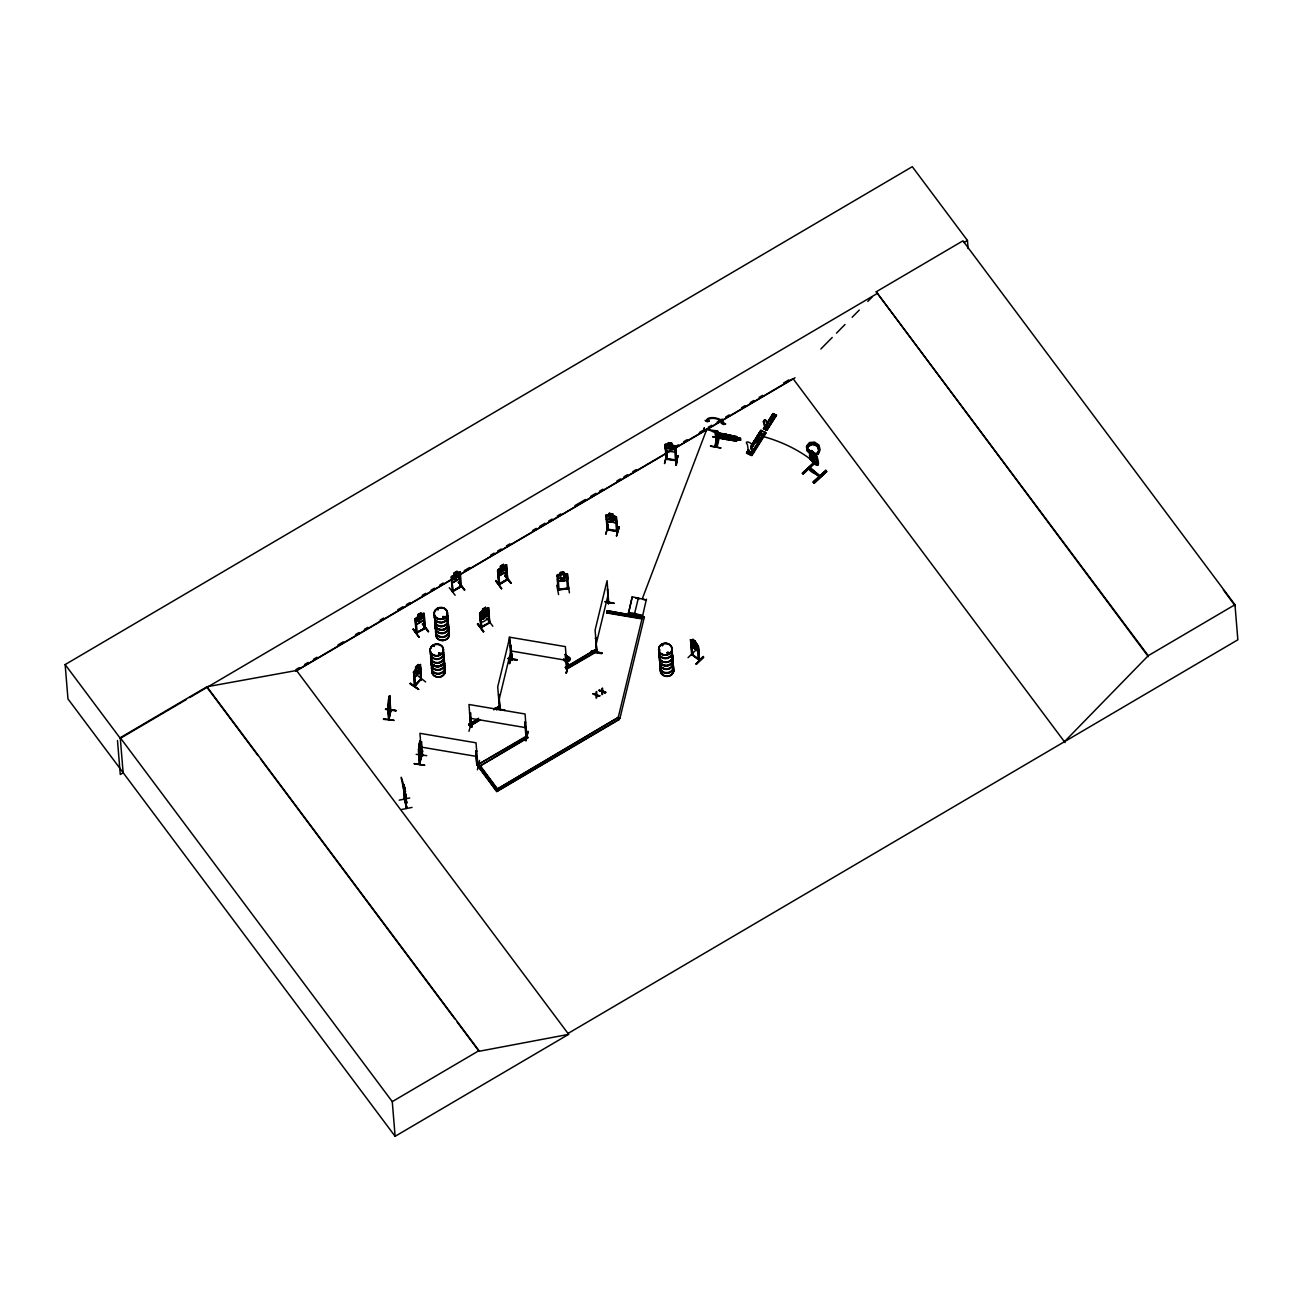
<?xml version="1.0" encoding="UTF-8"?>
<svg xmlns="http://www.w3.org/2000/svg" width="1303" height="1303" viewBox="0 0 1303 1303"><rect width="100%" height="100%" fill="white"/><g stroke="black" fill="none" stroke-linecap="round" stroke-linejoin="round"><path stroke-width="1.5" d="M751.603 452.972L751.815 446.473A3.583 1.433 32.2 0 0 751.619 444.046A3.583 1.433 32.2 0 0 747.189 441.961A3.583 1.433 32.2 0 0 747.401 444.388L748.476 451.489L751.717 452.792M767.044 424.159L766.978 424.273A2.394 0.961 32.2 0 0 766.392 422.27L766.473 422.156A2.394 0.961 32.2 0 1 767.044 424.159L766.913 428.475L764.828 427.498L764.03 422.872A2.394 0.961 32.2 0 1 764.307 421.276L764.763 419.68M405.266 794.618L405.494 795.498L403.93 786.409L406.161 798.674L405.168 793.494M388.994 701.845L389.434 696.649L389.923 702.545M419.68 746.635L419.224 751.668L419.957 742.515L419.729 746.391M420.82 747.775L420.902 745.023L419.354 754.958M383.538 718.653L394.141 720.396L383.457 719.354M414.224 763.851L424.827 765.301L414.207 763.558M699.76 660.149L698.799 660.018C696.975 657.021 699.434 644.871 697.659 646.141M388.848 718.1L388.636 719.126L390.851 710.705M391.03 710.412L390.281 710.803L390.542 709.793M419.273 764.324L421.651 754.812M419.517 762.988L419.729 764.063L421.569 756.115M494.407 708.278L504.929 710.054M601.937 652.917L591.399 651.174M706.487 429.42L717.79 431.049C716.031 436.521 704.19 424.241 706.161 430.935L642.428 598.419M710.51 446.245L721.064 447.988L710.51 445.952M717.855 431.83L715.184 430.609L715.184 431.651L717.79 432.091M808.104 449.828C818.935 454.894 804.44 451.229 806.72 445.854L809.489 442.515L814.554 442.108L818.984 445.105L820.141 449.877L817.307 453.884L810.58 454.275L807.127 451.001C804.928 444.974 814.098 442.564 817.372 445.838L819.538 451.555L818.203 454.258L814 456.18L810.205 454.877L814 455.447L817.763 453.705M807.469 450.871L807.534 447.027M389.792 700.395L388.538 706.763L389.288 697.61M715.396 432.596L736.928 436.717L715.38 432.091M715.347 432.14L715.656 437.547L716.748 436.798M500.091 708.197L498.968 694.466M511.786 660.279L510.906 645.636L509.945 645.474M596.595 650.849L596.872 652.363L595.601 637.623L596.513 652.298L596.709 650.767M608.941 602.866L608.322 603.631L608.452 602.784M817.242 465.334L816.004 456.164L816.965 456.506C823.252 475.497 806.997 457.956 810.287 456.164M809.831 458.558L817.763 465.106M816.753 464.862L816.281 459.601M817.046 464.047L817.584 464.487M817.665 465.057L816.264 455.92M434.046 646.109L433.736 645.718M437.205 609.495L438.329 609.674M437.254 609.429L438.378 609.543M434.192 646.402L433.443 645.636L433.915 646.451M443.769 617.703C445.382 615.537 443.004 619.169 442.987 616.742M444.535 617.052L442.743 617.589M661.745 645.425L662.69 644.855M662.592 645.588L662.347 644.773M662.054 645.62L662.69 645.506M667.771 653.487L667.413 652.526M667.902 653.422L668.781 652.754M667.413 653.552C670.003 654.969 668.651 650.262 667.055 652.787M418.54 749.665L418.686 748.085L419.713 764.584C419.485 760.056 422.481 754.453 422.758 755.072M807.551 450.708L810.727 453.77M807.404 446.978L812.697 444.144M419.24 744.062L419.24 751.228L420.462 745.3L419.713 741.26L421.032 756.033M406.65 803.348L406.748 802.615C405.656 797.306 407.399 809.521 404.353 787.517M770.431 420.885L771.523 420.69L771.213 419.647M422.97 613.469L424.159 613.452L425.299 628.225L416.08 633.177L425.267 627.639M416.455 632.883L424.55 628.697L423.068 614.658M417.286 632.851L416.83 632.606M424.192 628.404L423.54 620.554M424.485 628.16L425.055 627.362M453.135 590.389C454.063 594.51 450.431 574.998 452.157 577.473M461.392 586.529L460.268 571.756L459.063 571.773L451.31 576.903L452.174 591.481L461.392 586.529L452.597 591.676M480.644 627.59L489.83 622.15M480.807 627.362L481.801 626.857M481.361 626.531L481.654 627.004M488.706 622.753L489.635 621.775M485.726 609.006L488.674 607.784L489.749 622.753L489.26 618.404M489.863 622.639L480.905 627.883L479.879 612.98L482.696 610.667L482.55 608.973L485.579 607.312L485.628 609.12L487.159 608.81L487.697 615.277L483.592 619.169L482.012 618.697L481.426 612.182L482.859 610.749L482.664 608.973M507.779 579.151L499 584.428M499.652 583.956L506.916 579.688M506.655 579.412L507.567 578.874M506.704 579.916L507.062 580.21C505.906 578.825 506.574 563.254 505.776 566.447M507.714 579.705L498.788 584.949L497.811 570.062L505.58 564.981L506.606 564.867L507.714 579.754L506.378 565.697M504.847 710.444L494.309 708.685M591.301 651.94L601.839 653.666M591.399 651.565L601.921 653.275M591.399 651.239L601.921 652.982M749.372 452.206C749.062 451.294 750.3 452.825 749.583 452.206M749.518 451.278L749.062 452.874M765.464 427.433L764.991 428.247M566.349 657.771L566.87 655.784L568.857 658.618L568.613 660.295L566.854 660.979L565.339 659.986M706.617 429.615L706.259 430.918M404.924 790.758L404.272 789.292M388.571 699.157L388.571 706.324L389.027 701.584M388.555 701.112L388.929 696.356L389.174 698.05M388.62 699.711L388.945 697.317M390.525 709.891L388.669 719.631L387.74 704.956L389.271 718.784M389.581 696.079L387.854 704.76M388.099 705.004L387.561 705.803M389.206 698.783L388.88 704.793L389.467 701.926M388.229 709.304L390.151 702.854L389.744 695.574M387.871 704.679L389.043 719.679L390.981 710.054M419.713 741.26L419.224 746.016M419.289 744.616L419.615 742.221M418.41 749.86L419.338 764.324M418.703 748.101L420.266 740.967M419.892 743.671L419.566 749.697L420.152 746.831M421.52 756.098L420.12 741.554M666.045 445.61L665.165 445.137L667.217 459.422M665.426 449.079L666.729 450.773M668.358 442.678L671.794 443.313L671.811 445.04L673.602 445.87L673.863 449.03L672.234 450.105L667.152 448.004L666.908 444.844L668.586 444.551L668.358 442.678L671.811 443.215M666.647 450.822L674.759 452.174L675.817 450.675M668.472 444.47L665.067 444.437L666.11 459.177L667.12 458.412L667.055 459.373M666.647 454.242L664.53 463.591L667.087 454.307M671.925 445.007L675.459 446.033L676.68 460.79L666.322 459.259M674.547 446.571L675.508 446.717L674.547 446.571L675.508 460.611L676.697 459.975M675.443 446.131L666.11 444.111L665.051 444.551L665.54 449.079M676.241 465.35L677.739 455.692L675.703 465.024M675.768 465.252L677.837 455.952M676.208 465.334L677.723 455.692M808.218 449.91L807.16 446.066L809.766 443.101M819.131 476.963C819.245 474.031 805.694 468.054 809.831 467.696C805.857 471.67 823.366 476.344 819.115 476.54M421.569 741.83L420.543 741.993L421.569 741.83L422.628 755.887L421.586 755.756L422.579 755.919M618.111 717.432L619.984 718.132L618.111 717.432L497.323 788.999L618.192 717.513L619.365 719.451L496.704 791.54L477.191 765.04L526.787 735.886L527.927 737.417L480.107 765.969L527.959 737.84L526.835 736.309L525.06 713.995L468.966 704.5L470.676 726.993L469.65 712.855L470.595 713.002L471.751 727.09L470.774 726.064M470.595 713.002L469.569 713.181M468.95 731.292L471.67 721.797M471.605 727.09L471.767 726.211L470.562 726.455M475.676 751.326L476.719 751.147L475.676 751.326L476.8 765.138L477.875 765.236L476.018 742.808L419.924 733.312L421.765 755.838M476.882 764.209L476.914 765.122L475.758 751M477.826 764.731L476.963 764.209M477.403 769.812L479.537 760.48M511.542 659.481L511.33 660.312L510.776 645.799M510.027 645.148L510.971 645.311L510.206 646.581M509.326 663.585L512.079 654.106L509.815 663.618M499.717 707.545L499.896 708.62M511.704 659.855L511.509 658.878M512.209 659.057L511.248 658.308M511.998 659.546L512.177 658.699M508.17 658.829L517.128 659.758L508.333 658.324M525.663 722.66L524.783 722.188L526.868 736.456L478.934 764.014L498.463 790.514M526.787 736.39L525.842 735.348L526.884 735.983M565.16 654.481L566.121 654.643L565.16 654.481L566.512 669.27L597.132 651.451M566.251 667.722C565.567 669.367 567.082 666.778 567.245 668.211M566.414 668.195L567.18 668.7M566.202 672.918L568.417 663.618L566.365 673.195M566.235 673.195L568.466 663.65M595.976 637.688L595.406 638.47M607.573 589.852L607.41 588.956L608.338 603.533M608.517 602.1L608.713 603.077M498.854 700.639L510.841 651.125M563.824 658.634C564.118 666.159 575.323 659.123 567.685 656.419M616.254 516.737L617.492 531.559L616.368 516.737L605.993 515.092L609.543 515.043L609.283 513.284L609.413 514.978M606.123 515.695L607.947 529.49M606.367 519.636L607.654 521.444L615.602 522.682L616.71 521.379M607.573 521.493L615.7 522.764L616.742 521.281M605.879 534.149L608.208 524.637L605.944 533.921M606.009 514.994L607.084 529.784L607.345 528.855L608.11 529.914L607.393 519.767M612.703 513.968L609.25 513.382M609.511 515.157L607.833 515.418L608.094 518.578L609.934 520.223L613.143 520.76L614.772 519.702L614.511 516.558L612.866 515.565L616.335 516.835M615.391 517.584L616.417 517.438L615.391 517.584L616.612 531.396M608.273 529.246L617.606 530.679M619.316 526.77L616.498 535.989L618.876 526.689M596.22 643.91L608.208 594.412M642.542 617.117L641.907 618.892L606.84 612.964L607.247 610.732L644.382 617.427L607.247 610.732M606.84 612.964L607.279 611.156M646.402 599.185L642.656 615.7L628.486 613.306L632.232 596.79L646.467 599.983L642.933 599.38M628.958 611.351L632.232 596.79M628.421 612.524L634.642 613.371L638.454 597.637M618.143 717.823L642.509 616.742M619.984 718.132L644.35 617.052M716.031 433.101L716.373 432.221L716.21 433.215M715.689 437.564L716.764 436.814M715.884 436.114L728.735 438.834L725.217 436.88L728.442 436L724.452 436.424L720.396 434.681L723.67 436.652L720.754 437.547M716.715 433.427L717.432 442.873L716.259 442.678M716.455 434.453L716.911 433.313L717.595 442.238L716.683 441.88M716.455 436.782L716.113 432.775M714.679 446.88L716.927 437.596M715.119 446.945L717.448 437.433L715.168 446.717M719.191 435.007L726.862 435.414L729.696 436.733L729.827 438.313L712.79 436.603M716.471 447.173L718.604 437.629L716.422 446.929M716.976 447.304L719.207 437.987M720.266 433.524L719.109 433.915L719.451 437.743L720.738 438.541L736.048 440.984L737.237 440.642L736.814 436.717M723.1 434.502L726.39 434.339M729.533 435.088L733.052 436.147L733.345 440.219L729.973 440.056M733.345 440.219L729.941 440.105M736.032 441.082L712.806 436.798L732.889 439.958M736.993 437.906L740.462 438.394L740.576 440.186L729.485 439.078L726.651 437.775L726.52 436.196L740.462 438.394M740.576 440.186L737.026 439.42M420.103 671.468C422.107 668.879 419.257 663.374 420.576 664.514M420.25 671.534L414.777 677.088L420.315 671.501L420.967 668.993M691.29 641.206L690.818 640.408L692.496 655.018L691.877 653.552M692.756 654.774L692.023 646.858M698.669 659.318L699.841 660.263L691.632 654.464L690.525 639.659L691.909 646.5L697.936 651.158M421.292 678.472L414.696 686.029M385.509 709.418L396.096 710.901M416.178 754.356L426.732 755.642M404.288 798.739L406.552 808.446L404.842 790.449M403.23 785.595L404.582 800.27L403.588 784.373L405.494 791.882M404.565 788.364L406.503 807.941M410.364 683.472L418.654 689.401L410.054 683.863M419.713 664.758L413.67 671.713L414.826 686.502L414.435 685.736M516.998 660.263L508.203 658.552M605.211 601.774L614.039 603.322L605.162 602.051M819.88 476.279L809.7 467.386L819.929 475.839M388.734 718.767L387.74 704.956M421.113 755.382L420.755 749.404M389.157 698.213L389.532 697.252M455.789 575.926L458.216 572.815L456.506 575.861L458.623 576.708L455.936 576.561L453.509 579.721L455.268 576.561L453.265 575.714L455.741 575.942M484.407 612.671L487.094 612.817L484.96 611.97L486.687 608.924L484.488 611.889M502.355 568.988L504.619 566.007L502.909 569.053L505.027 569.916L502.339 569.769L499.912 572.929L501.671 569.769L499.668 568.922L502.144 569.15M488.495 618.062L489.065 611.237L480.237 616.547M424.159 613.452L423.573 620.261L416.699 624.365L415.315 618.567M424.534 617.997L423.654 620.277L416.699 624.365M451.408 576.854L452.809 582.653L459.764 578.565L460.203 571.675M489.097 612.41L488.153 614.674L481.214 618.681L480.156 617.541M506.02 571.675L507.046 569.492L506.085 571.756L499.212 575.861L498.153 574.721M419.827 617.459L422.107 614.511L420.397 617.557L422.547 618.322L419.827 618.257L417.4 621.417L419.175 618.257L417.155 617.427L419.924 617.475M482.012 615.635L483.739 612.671L481.735 611.84L484.211 612.052M499.652 707.659L499.945 709.125L498.609 694.401M438.671 653.357L438.655 654.285M438.867 653.324L440.056 654.432L440.528 653.471M667.445 653.275L667.413 652.624M557.977 589.754L568.483 588.288M566.43 574.721L567.505 588.793L567.619 587.832L568.694 588.63L558.059 590.129L556.984 575.258L560.437 574.2L558.873 575.128L559.134 578.288L560.99 579.412L564.248 578.988L565.893 577.408L565.632 574.248L563.841 573.923L563.678 572.131L560.29 572.506L561.137 581.138M413.165 629.398L419.029 637.183M449.274 587.702L455.154 595.243M477.696 623.844L483.543 631.678M501.525 588.728L495.629 580.943M568.857 658.618L567.114 655.946M596.986 652.168L595.08 630.18L607.084 580.666L608.745 603.566L608.892 602.295M817.714 453.705L818.935 451.261M567.88 578.532L566.707 580.21L558.596 581.431L557.375 579.9M567.864 578.418L566.805 580.372L558.58 581.333M715.868 433.41L716.78 433.638M415.348 685.427L414.452 677.723M420.592 679.205L421.048 679.873M420.869 679.498L420.364 664.53M487.42 611.97L483.283 615.814L481.687 615.342M764.307 421.276L764.389 421.162A2.394 0.961 32.2 0 0 764.095 422.758L764.894 427.384M747.433 453.542L746.733 452.125L748.541 449.991M747.173 453.411L748.476 449.828M751.554 445.007L761.017 430.43L761.701 430.951L751.456 447.059M746.57 453.135L748.834 449.796M746.472 453.086L751.896 455.594L766.099 432.987L761.001 430.251L750.821 446.652L760.691 430.479M764.861 432.303L765.773 432.743L751.554 455.35L751.44 454.34L747.156 453.004L748.606 450.708M751.131 446.913L761.327 430.788M748.427 451.897C748.948 456.017 747.238 449.942 749.86 452.581L749.991 454.079M750.723 448.704L762.255 431.228M767.255 423.915L773.787 413.817L764.503 429.127L763.493 428.654L772.956 413.556L776.572 415.25L767.027 430.299M763.542 428.687L773.64 413.882M763.737 428.703L773.184 413.54M764.698 427.987L765.822 429.306L764.698 427.987L764.796 428.996M773.787 413.817L764.079 428.931M749.86 452.581L748.297 452.092M763.558 433.899L750.267 454.845L751.505 455.317L750.235 454.828L764.796 432.189M766.213 429.843L775.969 414.957M766.408 430.006L776.132 415.054M750.87 455.122L765.073 432.515M766.815 430.137L776.311 414.891L766.001 429.811M416.227 633.03L415.038 619.381L416.064 619.169L415.038 619.381M424.061 627.965L424.973 627.427M460.203 586.757L459.324 574.932M506.606 579.965L507.47 578.923M670.182 446.766L673.179 445.659L671.143 447.271L673.635 449.551L670.475 447.515L667.608 448.704L669.709 447.027L667.38 444.763L670.361 446.75M611.286 517.356L614.088 516.33L612.068 517.91L614.511 520.304L611.4 518.154L608.55 519.294L610.635 517.649L608.322 515.353L611.058 517.389M558.612 594.559L556.739 585.291M559.166 589.412L559.215 589.917M559.068 589.966L557.928 575.877L556.967 576.007L557.928 575.877M410.364 683.212L418.654 689.401L410.331 683.521M451.375 576.985L452.271 575.828M498.674 569.036L497.713 570.111M698.75 650.278L697.919 651.337L691.763 646.581L690.899 644.203M444.258 616.466L442.955 617.361M438.981 653.194L439.078 654.041M716.634 434.42L715.494 434.143M819.799 476.409L809.684 467.94M756.62 439.795L756.913 441.587M756.44 440.17L758.069 439.73M758.346 441.375L758.313 439.746M406.927 808.235L404.712 799.26L406.976 808.153M666.191 458.851L676.746 460.48M675.524 459.796L675.703 460.692M421.341 678.977L414.37 686.274L413.963 671.843M419.794 666.175L420.136 665.312L420.983 679.922M417.726 675.687L425.641 681.941M420.543 679.433L414.354 685.818M421.113 679.058L414.875 686.404M471.719 727.123L470.692 726.911M417.954 664.53L418.116 666.419L419.305 665.784L419.566 668.944L418.524 671.501L415.136 673.586L415.657 666.924L418.051 664.595L418.735 673.162M416.015 669.221L418.214 666.957L418.41 670.149L416.276 672.381M481.752 615.537L483.136 614.185M820.857 348.992L832.226 337.461M836.493 333.145L845.028 324.496M852.146 317.281L859.263 310.081M867.782 301.433L872.049 297.117M1064.421 741.716L1148.252 655.686L876.235 291.791L962.95 240.827L1234.967 604.722L1237.85 639.789L567.913 1033.523L568.548 1034.387L479.032 1051.293L457.174 1022.057M693.098 641.092L692.952 639.398L698.31 645.816L699.597 660.507L698.294 645.702M695.493 641.499L692.887 639.48M695.639 643.193L695.493 641.418M697.414 644.431L690.541 639.838M695.346 650.637L688.049 657.673M696.551 664.269L703.75 657.119L696.144 663.716M802.322 473.25L814.912 461.653L802.387 473.25L803.169 473.966L815.483 462.125M803.169 473.966L815.694 462.386L814.847 461.669M803.055 473.738L815.645 461.816M813.235 481.931L825.841 470.416L826.672 471.588L814.147 483.201L813.235 481.931L825.874 470.481M810.287 458.77L809.424 450.186L809.863 451.001M452.581 591.22L452.89 590.422M453.183 590.894L460.366 586.611M460.545 586.985L461.262 586.041M416.129 632.574L424.517 628.665M417.269 632.949L415.852 618.909M481.833 627.362L480.432 613.322L479.618 613.794L481.068 627.785M413.181 629.154L419.094 637.216L413.23 629.121M477.338 624.072L483.641 631.352M483.185 631.89L477.745 623.583M443.036 616.4L442.873 617.85M439.127 653.08L440.398 653.259M440.251 654.285L438.883 654.367M511.949 658.895L511.704 660.377L509.717 637.395L497.713 686.893L499.538 708.979L499.684 708.164M511.932 659.644L510.971 645.311M567.131 668.732L565.355 646.614L509.261 637.134L509.75 643.014M770.415 419.664L770.448 420.983M557 575.356L558.124 574.656M421.276 679.058L420.136 665.312M819.278 476.882L808.968 468.103M482.99 612.491L485.872 610.635M483.234 614.185L481.068 615.309M485.986 612.524L487.974 611.27M483.218 614.658L485.97 613.013M123.329 772.712L120.283 774.503L117.482 740.446M123.133 772.695L120.251 737.71L206.965 686.746L296.53 670.491L568.662 1034.321L395.118 1136.314L67.968 698.913L65.15 664.563L912.279 166.686L967.445 240.469L968.096 248.547M186.199 699.613L120.299 738.361L65.15 664.563M189.668 697.577L876.968 293.647M963.959 242.505L967.445 240.469M454.096 572.864L457.044 571.121L457.158 573.011L458.689 572.701L458.949 575.861L454.812 579.705L453.216 579.232L454.144 572.945M459.373 573.239C460.203 570.046 459.308 585.65 460.399 587.034M295.895 669.628L299.397 667.559M304.658 664.481L308.176 662.413M313.437 659.318L316.938 657.249M337.998 644.887L343.259 641.793M355.54 634.577L359.058 632.509M364.319 629.414L367.821 627.346M380.101 620.13L383.619 618.078M397.643 609.82L402.92 606.726M406.422 604.673L409.94 602.605M422.221 595.39L425.723 593.321M430.984 590.226L434.502 588.174M439.762 585.08L443.264 583.011M464.324 570.633L469.585 567.538M490.645 555.176L494.146 553.107M497.648 551.039L501.166 548.986M506.427 545.892L509.945 543.823M532.748 530.419L536.25 528.366M539.768 526.298L545.029 523.203M548.53 521.135L552.049 519.083M557.309 515.988L560.811 513.919M574.851 505.678L585.373 499.489M590.65 496.394L595.911 493.3M599.413 491.231L602.931 489.179M616.954 480.921L620.472 478.869M623.974 476.8L627.492 474.732M632.753 471.653L636.255 469.585M674.856 446.896L678.374 444.828M683.635 441.75L687.137 439.681M699.418 432.466L702.936 430.397M708.197 427.303L711.699 425.25M716.959 422.156L722.237 419.061M725.738 416.993L729.24 414.924M741.537 407.709L745.039 405.656M750.3 402.562L753.818 400.493M759.079 397.399L762.581 395.346M783.64 382.968L788.901 379.873M296.53 670.491L450.919 579.737M459.698 574.59L670.231 450.854M673.749 448.786L793.055 378.668L1065.056 742.563M295.7 671.273L451.636 579.623M458.64 575.503L670.654 450.903M674.156 448.851L795.042 377.789M458.379 582.392L464.731 589.917L458.428 582.099M460.171 586.399L452.483 591.204M500.694 567.847L500.499 566.072L503.512 564.411L503.593 566.023M418.149 614.641L420.918 613.013M503.43 564.525L500.499 566.072M423.068 613.469L415.217 618.599L416.488 633.372M499 584.884L497.551 570.893L498.365 570.405L499.668 584.558L499.456 583.646M423.263 614.935L423.882 614.185M498.56 570.681L497.551 570.893M506.167 571.773L499.212 575.861M422.742 623.795L428.622 631.613L422.775 623.795M504.782 575.6L511.134 583.125L504.831 575.307M506.574 579.607L498.642 584.086L499.538 583.597M501.606 588.728L495.743 580.617L501.59 588.435M488.674 607.784L480.677 611.856M487.843 609.348C488.299 604.983 489.733 633.209 488.446 618.892M480.628 613.583L479.618 613.794M483.169 614.462L485.938 612.85M481.621 626.645L488.967 623.095M486.98 618.404L492.827 626.222M479.879 720.201L469.846 726.097L468.705 724.566L478.706 718.246M493.756 709.402L498.772 706.454L499.896 707.969L496.557 709.94M565.339 667.315L595.438 649.627L596.579 651.158L566.479 668.846L565.339 667.315L566.512 669.27M468.705 724.566L477.061 719.663M493.788 709.826L498.772 706.454M567.049 666.761L595.438 649.627M469.846 726.097L479.846 719.761M593.012 693.685L596.106 694.499L593.761 693.538C591.513 694.173 600.341 696.144 593.028 693.978M596.025 691.909L596.106 694.499M598.875 690.248L601.97 691.062L599.608 690.101C597.377 690.737 606.188 692.707 598.891 690.525M601.888 688.473L601.97 691.062M599.087 696.063L599.803 695.639L599.103 696.339L596.676 695.085L599.103 696.339M604.934 692.626L605.667 692.186L604.967 692.903L602.54 691.649L604.967 692.903M596.758 697.724L596.676 695.085M602.621 694.287L602.54 691.649M496.704 791.54L619.332 719.028M1148.252 655.686L1234.967 604.722M395.118 1136.314L392.268 1101.621L478.983 1050.658L206.965 686.746M816.883 461.457L815.759 462.093L810.727 457.842L809.326 455.089M424.957 627.916L424.208 618.111M818.968 451.327L817.16 446.033M756.88 439.762L757.776 439.632M758.085 441.408L756.896 441.44M499.358 584.167L498.691 574.33M481.426 627.069L480.905 619.202M464.308 590.129L458.363 582.115M510.711 583.321L504.766 575.323M428.198 631.825L422.286 624.088M568.629 588.712L567.375 573.923L567.929 578.581M691.86 654.073L698.929 659.22M764.324 419.827L765.952 420.478M403.865 787.663L406.52 798.169M404.093 788.12L406.78 802.729M404.239 792.191L404.891 796.426L404.598 793.674M405.461 793.055L406.275 796.67M486.084 612.41L487.436 612.117M404.028 785.123L404.744 788.136M404.142 785.106L405.95 798.739L403.849 788.934L406.064 798.706M399.223 800.156L409.745 797.957M401.487 809.521L412.025 807.42M716.569 434.339L717.334 443.004L716.373 442.694M439.209 652.917L440.137 653.601L439.372 654.236M691.942 654.139L690.818 640.408M566.479 575.046L567.391 574.59M569.411 592.849L567.994 583.516M558.889 589.021L558.254 590.096M559.134 589.233L567.424 588.109M567.554 574.004L563.89 573.923M558.059 574.607L566.219 573.548M560.616 574.9L563.955 574.542L564.15 577.636L560.876 578.06M763.477 428.638L767.092 430.332L766.229 429.86M749.746 452.19L748.834 452.858M809.749 443.199L814.326 442.825L818.268 445.496L819.278 449.714L816.769 453.249L810.661 453.623L807.534 450.61M422.547 750.837L419.924 760.105L422.693 750.903M676.599 460.855L675.345 446.033M487.876 611.27L489.065 611.237M505.58 564.981L506.606 564.867M423.035 613.55L424.061 613.534M617.345 531.526L607.263 529.816M816.981 446.082L812.632 444.486M726.406 434.404L723.002 434.339L723.312 438.704M567.733 588.809L567.408 587.962M690.443 639.74L693.196 641.206M667.331 458.672L675.54 459.943M605.341 601.546L614.006 603.159M566.382 667.641L567.212 667.869M567.228 668.341L566.202 668.081M528.008 731.325L525.891 740.625M421.635 755.235L422.807 755.577M476.865 764.666L477.843 764.894M716.878 433.557L715.608 432.938L716.455 442.825M715.591 433.769L716.764 433.964M719.337 434.974L715.51 434.29L715.754 433.117L716.536 442.059M716.487 434.779L717.725 435.984L716.569 435.788M609.381 513.463L612.589 514.001M619.332 526.803L616.498 535.989M617.524 531.135L607.198 529.784M635.848 598.175L639.382 598.777M606.807 612.54L641.874 618.469M510.385 650.865L566.479 660.344M470.09 718.246L526.184 727.726M421.064 747.059L477.159 756.538M634.642 613.371L642.656 615.7M511.167 659.334L510.076 646.939M443.427 617.72L443.118 617.866A6.678 5.847 -4.7 0 1 444.714 618.485M528.122 731.569L525.989 740.886M526.819 735.576L526.037 735.886M605.667 692.186L602.605 690.981L605.683 692.479M599.836 695.916L596.774 694.711L596.725 691.502M768.803 420.511L771.913 421.863M764.877 428.866L765.822 429.306M759.568 432.71L764.242 434.762M746.733 452.125L747.156 453.004M699.467 660.458L691.746 654.497M816.867 464.096L809.814 459.063M810.547 459.666L810.368 459.096A196.053 141.555 -24.5 0 0 759.063 435.414M758.053 439.583L758.688 440.626M390.33 711.308L389.043 696.372M413.344 672.511L414.256 672.055L415.462 685.704M415.657 666.924L416.553 675.443M413.556 671.615L414.045 676.241M414.012 676.224L414.891 677.185M809.163 450.415L816.525 456.946M825.76 470.334L826.672 471.621L814.131 483.185M763.965 428.866L763.949 428.589M419.989 763.623L418.784 749.909M415.673 623.062L416.765 624.251M596.465 651.663L595.471 650.067M756.652 441.424L756.277 440.544M766.034 420.364L766.392 422.27M695.558 643.177L697.17 647.917L695.965 648.259L692.105 643.991L691.844 640.848L693.115 641.288L692.952 639.398M698.831 659.986L697.919 645.897M488.511 617.98C480.172 625.293 479.976 621.971 479.846 613.094M1148.334 656.696L876.235 291.791M618.225 717.937L619.365 719.451M505.238 575.291L511.085 583.109M459.764 578.565L452.809 582.653M458.835 582.083L464.682 589.917M477.761 623.779L483.674 631.629M468.673 724.142L469.813 725.657M480.188 766.066L497.241 788.885M477.191 765.04L496.671 791.116M207.014 687.398L258.027 755.626M260.453 758.867L454.747 1018.799M120.251 737.71L392.268 1101.621M1223.338 589.836L1235.049 605.732M665.442 448.981L666.713 450.871M606.498 519.539L607.67 521.347M567.017 655.832L568.238 657.95M567.131 656.077L568.988 659.481M388.245 709.19L388.669 710.054M567.066 656.207L568.613 660.295M404.972 791.703L404.63 790.758L405.51 795.156M403.979 786.002C395.851 758.33 408.328 806.003 404.549 797.306M404.614 788.038L405.266 795.416M405.396 791.833L404.744 787.859M566.952 656.305L567.831 660.833M404.533 792.436L405.38 796.768M404.239 789.162L404.728 792.012M560.29 572.506L563.808 572.164L564.46 580.698M814 454.828L814.261 457.988L811.736 455.871L811.476 452.711M809.424 450.186L809.847 455.333M774.699 417.449L771.571 416.08M767.548 428.312L764.91 427.075M752.955 452.939L752.564 452.581M748.183 449.828L748.248 450.724M740.348 438.427L740.462 440.105M739.86 439.73L738.622 438.525L738.703 439.534M666.126 445.284L667.283 459.356M612.736 513.871L612.736 515.695M607.67 595.471L608.322 603.631M524.783 722.188L525.923 736.358M506.053 572.066L506.802 580.242M503.365 564.443L503.561 566.219L505.092 565.909L505.352 569.069L501.215 572.913L499.619 572.424L500.596 566.072M502.958 565.095L501.183 566.137M488.446 608.599L488.934 614.479M485.416 607.345L485.563 609.038M420.446 613.599L418.67 614.641M419.827 669.905L420.853 680.003M389.727 695.704L390.77 711.291M390.248 706.47L390.493 710.477M566.789 656.321L566.854 660.979M602.572 688.065L602.621 691.258M601.872 691.437L601.937 694.678M596.025 694.89L596.074 698.131M443.786 655.474A6.71 5.896 -4.7 0 1 437.743 663.276A6.71 5.896 -4.7 0 1 430.837 656.289M443.834 655.034A6.808 5.978 -4.7 0 1 437.71 662.95A6.808 5.978 -4.7 0 1 430.707 655.865M443.264 657.315A6.694 5.864 -4.7 0 1 438.003 666.468A6.694 5.864 -4.7 0 1 431.716 658.048M443.997 658.422A6.694 5.864 -4.7 0 1 437.108 666.224A6.694 5.864 -4.7 0 1 431.684 657.803A6.727 5.896 -4.7 0 0 437.108 666.338A6.727 5.896 -4.7 0 0 444.046 658.504A6.678 5.847 -4.7 0 1 437.108 666.208A6.678 5.847 -4.7 0 1 431.7 657.803M442.711 650.295A6.71 5.896 -4.7 0 1 438.297 659.383A6.71 5.896 -4.7 0 1 430.527 652.51M443.72 654.839A6.71 5.896 -4.7 0 1 437.694 662.641A6.71 5.896 -4.7 0 1 430.788 655.653M442.662 649.66A6.71 5.896 -4.7 0 1 438.248 658.748A6.71 5.896 -4.7 0 1 430.479 651.875M443.916 664.905A6.71 5.896 -4.7 0 1 438.622 674.091A6.71 5.896 -4.7 0 1 432.303 665.638M444.909 669.449A6.694 5.864 -4.7 0 1 438.883 677.234A6.694 5.864 -4.7 0 1 432.01 670.279M443.297 657.64A6.694 5.864 -4.7 0 1 438.02 666.794A6.694 5.864 -4.7 0 1 431.733 658.373A6.678 5.847 -4.7 0 0 437.156 666.778A6.678 5.847 -4.7 0 0 444.03 659.009M443.671 660.833A6.808 5.978 -4.7 0 1 438.297 670.165A6.71 5.896 -4.7 0 1 431.993 661.843M431.896 661.598A6.808 5.978 -4.7 0 0 438.297 670.165A6.71 5.896 -4.7 0 0 443.606 661.11M443.867 664.269A6.71 5.896 -4.7 0 1 439.453 673.342A6.71 5.896 -4.7 0 1 431.668 666.468M443.965 664.432A6.808 5.978 -4.7 0 1 438.59 673.749A6.808 5.978 -4.7 0 1 432.189 665.181M443.557 660.474A6.71 5.896 -4.7 0 1 438.264 669.661A6.71 5.896 -4.7 0 1 431.944 661.207M447.809 618.86A6.71 5.896 -4.7 0 1 440.903 626.678A6.71 5.896 -4.7 0 1 435.463 618.225M447.89 618.616A6.808 5.978 -4.7 0 1 440.87 626.531A6.808 5.978 -4.7 0 1 435.365 617.964M443.085 618.208A6.694 5.864 -4.7 0 1 444.73 618.681M447.58 614.821A6.808 5.978 -4.7 0 1 441.456 622.736A6.71 5.896 -4.7 0 1 434.567 615.896M434.453 615.651A6.808 5.978 -4.7 0 0 441.456 622.736A6.71 5.896 -4.7 0 0 447.499 615.065M447.76 618.225A6.71 5.896 -4.7 0 1 440.837 626.043A6.71 5.896 -4.7 0 1 435.414 617.589M447.45 614.43A6.71 5.896 -4.7 0 1 441.408 622.248A6.71 5.896 -4.7 0 1 434.502 615.26M447.271 620.456A6.678 5.847 -4.7 0 1 442.01 629.593A6.678 5.847 -4.7 0 1 435.739 621.189M447.955 628.29A6.71 5.896 -4.7 0 1 443.541 637.362A6.71 5.896 -4.7 0 1 435.756 630.489M448.004 627.818A6.808 5.978 -4.7 0 1 443.525 637.037A6.808 5.978 -4.7 0 1 435.642 630.049M448.932 632.851A6.694 5.864 -4.7 0 1 442.922 640.62A6.694 5.864 -4.7 0 1 436.049 633.665M447.646 624.495A6.71 5.896 -4.7 0 1 442.352 633.681A6.71 5.896 -4.7 0 1 436.033 625.228M447.906 627.655A6.71 5.896 -4.7 0 1 443.476 636.727A6.71 5.896 -4.7 0 1 435.707 629.854M447.678 624.039A6.808 5.978 -4.7 0 1 442.32 633.356A6.808 5.978 -4.7 0 1 435.919 624.788M447.58 623.86A6.71 5.896 -4.7 0 1 442.303 633.046A6.71 5.896 -4.7 0 1 435.984 624.593M671.55 653.292A6.694 5.88 -4.7 0 1 666.273 662.461A6.694 5.88 -4.7 0 1 659.969 654.025M671.631 653.015A6.808 5.978 -4.7 0 1 666.256 662.331A6.808 5.978 -4.7 0 1 659.855 653.764M671.811 656.484A6.694 5.88 -4.7 0 1 666.533 665.654A6.694 5.88 -4.7 0 1 660.23 657.217M672.055 650.425A6.808 5.978 -4.7 0 1 665.051 658.357A6.808 5.978 -4.7 0 1 659.53 649.774M671.615 652.819A6.808 5.978 -4.7 0 1 666.24 662.136A6.808 5.978 -4.7 0 1 659.839 653.569M671.99 650.865A6.694 5.88 -4.7 0 1 665.084 658.683A6.694 5.88 -4.7 0 1 659.66 650.23M671.941 650.23A6.694 5.88 -4.7 0 1 665.035 658.048A6.694 5.88 -4.7 0 1 659.611 649.594M671.778 656.256A6.678 5.847 -4.7 0 1 666.517 665.393A6.678 5.847 -4.7 0 1 660.246 657.005M673.195 665.475A6.694 5.88 -4.7 0 1 666.289 673.276A6.694 5.88 -4.7 0 1 660.865 664.839M673.276 665.214A6.808 5.978 -4.7 0 1 666.256 673.146A6.808 5.978 -4.7 0 1 660.751 664.579M672.706 667.283A6.694 5.88 -4.7 0 1 667.429 676.452A6.694 5.88 -4.7 0 1 661.126 668.016M660.263 657.559A6.694 5.88 -4.7 0 0 666.566 665.98A6.694 5.88 -4.7 0 0 671.843 656.81A6.678 5.847 -4.7 0 1 667.429 665.849A6.678 5.847 -4.7 0 1 659.709 659.009M672.951 661.224A6.808 5.978 -4.7 0 1 666.827 669.156A6.808 5.978 -4.7 0 1 659.823 662.071M673.146 664.839A6.694 5.88 -4.7 0 1 667.12 672.625A6.694 5.88 -4.7 0 1 660.23 665.654M672.885 661.68A6.694 5.88 -4.7 0 1 666.859 669.481A6.694 5.88 -4.7 0 1 659.969 662.494M672.837 661.044A6.694 5.88 -4.7 0 1 666.794 668.846A6.694 5.88 -4.7 0 1 659.904 661.859M727.595 435.642L731.13 437.596L727.905 438.492L731.928 438.085L736 439.73L732.677 437.889L735.723 436.994L731.846 437.385L727.595 435.642M703.815 429.925L704.304 427.921L703.815 429.925M385.59 709.06L396.177 710.542L385.574 709.076M723.328 438.313L726.781 439.518L723.442 438.28M487.566 616.27L484.879 616.238L482.468 619.414L484.227 616.238L482.224 615.423L484.765 615.521L487.143 612.459L485.433 615.521L487.566 616.27M697.089 648.34L694.678 645.001L692.512 644.806L694.092 644.203L692.3 640.995L694.58 644.219L696.682 644.382L695.183 645.05L697.089 648.34M422.84 617.557L418.703 621.401L417.107 620.928L417.986 614.56L421.016 612.899L421.048 614.707L422.579 614.397L422.84 617.557M761.18 432.808L751.033 448.949L761.294 432.84M765.366 432.645L751.179 455.284L765.366 432.645M417.611 665.41L416.276 667.413L417.611 665.41M703.311 656.533L696.111 663.96L703.311 656.533M825.907 470.855L813.284 482.485L826.021 471.002M815.515 459.047L814.782 459.682L811.427 456.864L810.205 451.652L811.427 452.141L811.297 450.447L813.805 452.581L815.515 459.047M485.319 611.335L483.592 612.947L485.319 611.335M486.231 616.156L483.478 617.817L482.908 611.319L485.677 609.69L486.231 616.156M456.555 571.887L454.812 573.499L456.555 571.887M457.206 573.581L454.438 575.193L454.698 578.353L457.467 576.724L457.206 573.581M421.097 615.277L418.328 616.905L418.589 620.049L421.358 618.436L421.097 615.277M503.609 566.789L500.841 568.401L501.101 571.561L503.87 569.932L503.609 566.789M485.009 608.012L483.283 609.609L485.009 608.012M709.337 421.162L707.285 421.797L705.086 420.446L706.552 420.69A9.04 4.17 13.6 0 1 715.038 417.856A9.04 4.17 13.6 0 1 724.224 423.67L725.69 423.915L723.507 424.534L721.162 423.149L722.611 423.41A7.557 3.486 13.6 0 0 714.94 418.54A7.557 3.486 13.6 0 0 707.871 420.902L709.337 421.162M563.14 572.587L561.088 573.418L563.14 572.587M671.126 443.541L669.042 443.232L671.126 443.541M671.859 445.61L668.634 445.105L668.895 448.265L672.12 448.753L671.859 445.61M726.927 436.261L720.494 435.169L720.624 436.749L727.058 437.841L726.927 436.261M735.723 437.743L729.289 436.668L729.419 438.231L735.853 439.323L735.723 437.743M612.035 514.196L609.967 513.838L612.035 514.196M612.785 516.265L609.56 515.711L609.82 518.871L613.045 519.408L612.785 516.265M775.334 416.423L772.207 414.94L775.334 416.423M773.738 418.98L770.61 417.497L773.754 419.094M772.874 420.332L769.747 418.849L772.891 420.446M763.281 436.293L758.59 434.078L763.281 436.293M761.848 438.574L757.157 436.358L761.848 438.574M760.561 440.609L755.87 438.394L760.561 440.609M759.112 442.906L754.421 440.691L759.112 442.906M695.004 641.434L693.424 640.213L695.004 641.434M695.607 643.747L693.163 641.858L693.408 645.001L695.867 646.907L695.607 643.747M813.414 452.499L811.736 451.082L813.414 452.499M433.736 655.083A6.694 5.864 -4.7 0 0 443.443 649.383A6.694 5.864 -4.7 0 0 433.133 644.936A6.694 5.864 -4.7 0 0 433.736 655.083M433.752 655.409A6.694 5.864 -4.7 0 0 443.476 649.708A6.694 5.864 -4.7 0 0 433.166 645.278A6.694 5.864 -4.7 0 0 433.752 655.409A6.678 5.847 -4.7 0 0 443.46 649.692A6.678 5.847 -4.7 0 0 433.166 645.278A6.678 5.847 -4.7 0 0 433.769 655.393M438.867 677.023A6.694 5.864 -4.7 0 0 444.877 669.237A6.678 5.847 -4.7 0 1 438.867 677.006A6.694 5.864 -4.7 0 1 431.993 670.051A6.678 5.847 -4.7 0 0 438.867 677.006M442.026 629.821A6.694 5.864 -4.7 0 0 447.304 620.668A6.694 5.864 -4.7 0 1 442.043 629.854A6.694 5.864 -4.7 0 1 435.739 621.433A6.694 5.864 -4.7 0 0 442.026 629.821M437.759 618.469A6.694 5.864 -4.7 0 0 447.483 612.768A6.694 5.864 -4.7 0 0 437.173 608.338A6.694 5.864 -4.7 0 0 437.759 618.469M437.792 618.795A6.694 5.864 -4.7 0 0 447.499 613.078A6.694 5.864 -4.7 0 0 437.205 608.648A6.694 5.864 -4.7 0 0 437.792 618.795A6.678 5.847 -4.7 0 0 447.499 613.078A6.678 5.847 -4.7 0 0 437.205 608.664A6.678 5.847 -4.7 0 0 437.792 618.778M442.906 640.424A6.694 5.864 -4.7 0 0 448.916 632.639A6.678 5.847 -4.7 0 1 442.906 640.392A6.678 5.847 -4.7 0 1 436.049 633.453A6.694 5.864 -4.7 0 0 442.906 640.424M442.059 630.163A6.694 5.864 -4.7 0 0 447.336 621.01A6.678 5.847 -4.7 0 1 442.059 630.163A6.694 5.864 -4.7 0 1 435.772 621.743A6.678 5.847 -4.7 0 0 442.059 630.163M662.266 654.285A6.694 5.88 -4.7 0 0 671.99 648.552A6.694 5.88 -4.7 0 0 661.663 644.122A6.694 5.88 -4.7 0 0 662.266 654.285M662.282 654.611A6.694 5.88 -4.7 0 0 672.022 648.878A6.694 5.88 -4.7 0 0 661.696 644.448A6.694 5.88 -4.7 0 0 662.282 654.611A6.678 5.847 -4.7 0 0 671.99 648.894A6.678 5.847 -4.7 0 0 661.712 644.464A6.678 5.847 -4.7 0 0 662.299 654.578M667.413 676.224A6.694 5.88 -4.7 0 0 672.69 667.055A6.678 5.847 -4.7 0 1 667.413 676.208A6.694 5.88 -4.7 0 1 661.11 667.788A6.678 5.847 -4.7 0 0 667.413 676.208"/></g></svg>
